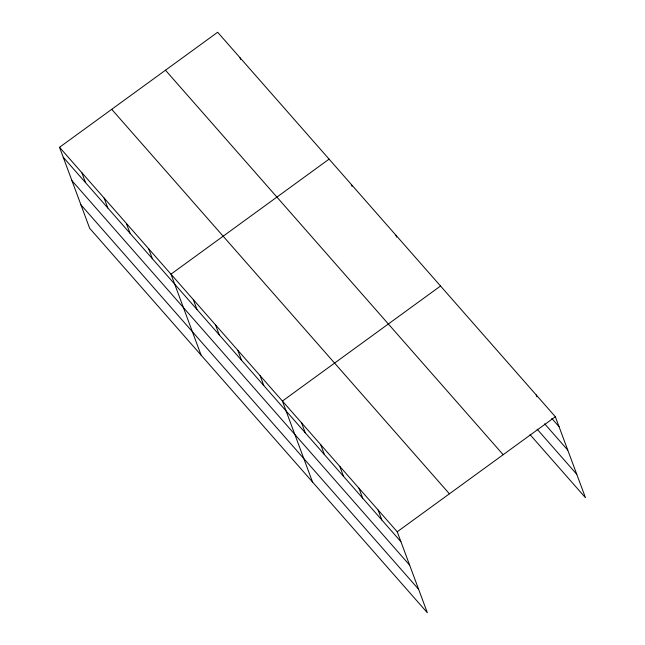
<?xml version="1.0" encoding="UTF-8"?>
<svg xmlns="http://www.w3.org/2000/svg" width="645" height="645" viewBox="0 0 645 645"><rect width="100%" height="100%" fill="white"/><g stroke="black" fill="none" stroke-linecap="round" stroke-linejoin="round"><path stroke-width="0.97" d="M59.534 147.286L397.231 531.778L427.345 612.75L89.647 228.257L59.534 147.286L217.655 32.25L555.353 416.743L585.466 497.714L530.037 434.609M329.095 159.13L170.973 274.165L201.087 355.137M440.535 286.017L282.413 401.053L312.527 482.025M397.231 531.778L555.353 416.743M551.789 418.42L559.054 426.684M544.67 423.829L567.769 450.121M537.156 429.199L576.751 474.277M165.475 70.208L503.173 454.709M111.714 109.319L449.412 493.82M63.226 157.219L400.924 541.711M71.942 180.665L409.648 565.157M80.923 204.812L418.629 589.312M536.221 394.958L536.89 396.764M395.957 235.264L396.635 237.07M351.388 184.51L352.057 186.316M239.94 57.623L240.617 59.437M378.099 509.993L381.792 519.926M358.959 488.2L362.651 498.142M339.826 466.416L343.519 476.349M320.686 444.623L324.379 454.564M301.554 422.838L305.246 432.771M260.128 375.672L263.821 385.613M237.836 350.3L241.528 360.233M215.551 324.919L219.244 334.86M193.258 299.546L196.959 309.479M148.681 248.793L152.381 258.726M126.396 223.412L130.088 233.353M104.111 198.039L107.804 207.972M81.818 172.658L85.511 182.6"/></g></svg>
